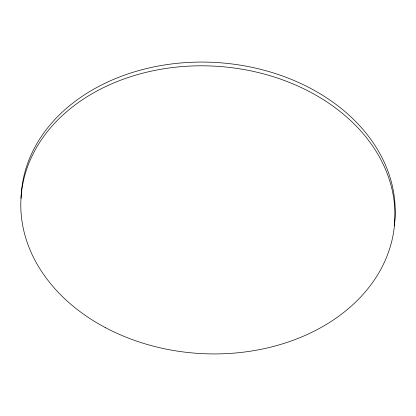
<?xml version="1.0" encoding="UTF-8"?>
<svg xmlns="http://www.w3.org/2000/svg" width="416" height="416" viewBox="0 0 416 416"><rect width="100%" height="100%" fill="white"/><g stroke="black" fill="none" stroke-linecap="round" stroke-linejoin="round"><path stroke-width="0.62" d="M21.076 198.328A187.242 143.853 3.7 0 1 217.708 62.598A187.242 143.853 3.7 0 1 394.566 222.95M394.498 223.553A187.242 143.853 3.7 0 1 394.196 225.945M105.17 327.496A187.242 143.853 3.7 0 0 394.649 223.09A187.242 143.853 3.7 0 0 123.812 79.024A187.242 143.853 3.7 0 0 105.17 327.496"/></g></svg>
